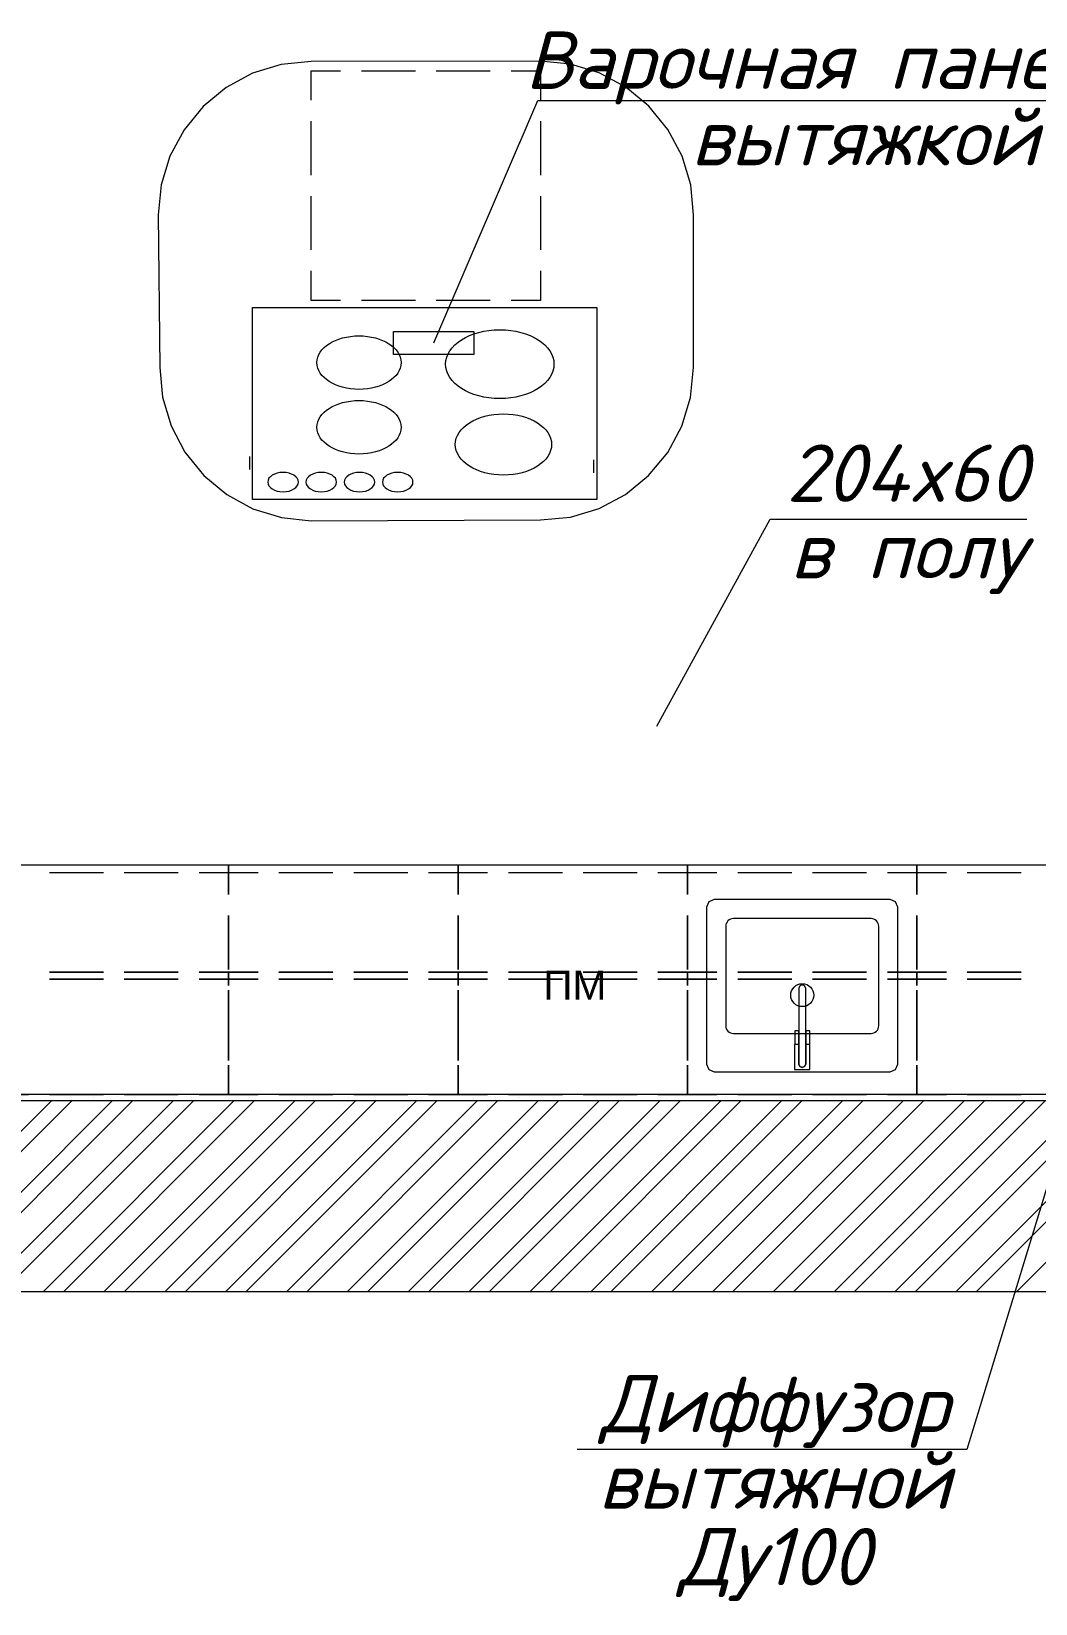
# Model space of a CAD drawing. Header units: millimetres. Extents: x 3082 to 230946, y 1570 to 312844.
# Drawn here: x 44619 to 47245, y 102051 to 106160 of the extents above; entities that cross this region are included whole.
import ezdxf
from ezdxf import colors
from ezdxf.entities.mleader import LeaderData, LeaderLine
from ezdxf.math import Vec2, Vec3

# ---------------------------------------------------------------- set-up
doc = ezdxf.new("R2010")
doc.units = ezdxf.units.MM
doc.layers.add('A_K1', color=14, linetype='Continuous', lineweight=0)
doc.layers.add('Двери', color=7, linetype='Continuous', lineweight=13)
doc.layers.add('PDF2_!штукатурка', color=7, linetype='Continuous')
doc.layers.add('PDF2_Text', color=7, linetype='Continuous')
doc.layers.add('PDF2_02_01 Стены несущие', color=8, linetype='Continuous', true_color=0x7e7e7e)
doc.layers.add('PDF2_04_1 Мебель', color=253, linetype='Continuous', true_color=0xaaaaaa)
doc.styles.add('ls_200', font='isocpeui.ttf', dxfattribs={"height": 200})
doc.styles.add('PDF Arial', font='arial.ttf')

# ---------------------------------------------------------------- blocks, each defined once
blk = doc.blocks.new('_None')
blk = doc.blocks.new('ереьтекркер')
at = {"layer": 'PDF2_!штукатурка', "lineweight": 15}
blk.add_lwpolyline([(440, 857), (330, 857), (330, 842), (500, 842), (500, 515), (500, 500), (5138, 500), (5138, 515), (515, 515), (515, 842), (515, 857), (455, 857)], dxfattribs=at)
at = {"layer": 'PDF2_!штукатурка', "color": 8, "lineweight": 15, "true_color": 0x7e7e7e}
for points in [[(1655.4, 514.1), (1655.4, 514.1)], [(1669.4, 508), (1669.4, 508)], [(1742.6, 504.9), (1742.6, 504.9)], [(1780.7, 508), (1780.7, 508)], [(2074.5, 514), (2074.5, 514)], [(2226.2, 508), (2226.2, 508)], [(2245.2, 505.4), (2245.2, 505.4)], [(2337.6, 508), (2337.6, 508)], [(2577.1, 514.4), (2577.1, 514.4)], [(2664.3, 505.2), (2664.3, 505.2)], [(2783.1, 508), (2783.1, 508)], [(2894.5, 508), (2894.5, 508)], [(2996.3, 514.2), (2996.3, 514.2)], [(3167, 505.6), (3167, 505.6)], [(3340, 508), (3340, 508)], [(3451.3, 508), (3451.3, 508)], [(3498.9, 514.7), (3498.9, 514.7)], [(3586.1, 505.4), (3586.1, 505.4)], [(3896.8, 508), (3896.8, 508)], [(3918, 514.5), (3918, 514.5)], [(4008.2, 508), (4008.2, 508)], [(4088.8, 505.9), (4088.8, 505.9)]]:
    blk.add_lwpolyline(points, dxfattribs=at)
at = {"layer": 'PDF2_02_01 Стены несущие', "color": 7, "lineweight": 15}
blk.add_lwpolyline([(5238, 0), (5238, -583), (4738, -583), (4738, 0), (500, 0), (500, 500), (5238, 500)], close=True, dxfattribs=at)
at = {"layer": 'PDF2_02_01 Стены несущие', "lineweight": 15}
for points in [[(1060.7, 0), (1560.6, 500)], [(1113.7, 0), (1613.7, 500)], [(1219.7, 0), (1719.7, 500)], [(1272.8, 0), (1772.8, 500)], [(1378.8, 0), (1878.8, 500)], [(1431.9, 0), (1931.9, 500)], [(1537.9, 0), (2037.9, 500)], [(1591, 0), (2091, 500)], [(1697, 0), (2197, 500)], [(1750.1, 0), (2250.1, 500)], [(1856.1, 0), (2356.1, 500)], [(1909.2, 0), (2409.2, 500)], [(2015.2, 0), (2515.2, 500)], [(2068.3, 0), (2568.3, 500)], [(2174.3, 0), (2674.3, 500)], [(2227.4, 0), (2727.4, 500)], [(2333.4, 0), (2833.4, 500)], [(2386.5, 0), (2886.5, 500)], [(2492.5, 0), (2992.6, 500)], [(2545.6, 0), (3045.6, 500)], [(2651.6, 0), (3151.7, 500)], [(2704.7, 0), (3204.7, 500)], [(2810.7, 0), (3310.8, 500)], [(2863.8, 0), (3363.8, 500)], [(2969.9, 0), (3469.9, 500)], [(3022.9, 0), (3522.9, 500)], [(3129, 0), (3629, 500)], [(3182, 0), (3682, 500)], [(3288.1, 0), (3788.1, 500)], [(3341.1, 0), (3841.1, 500)], [(3447.2, 0), (3947.2, 500)], [(3500.2, 0), (4000.2, 500)], [(3606.3, 0), (4106.3, 500)], [(3659.3, 0), (4159.3, 500)], [(3765.4, 0), (4265.4, 500)], [(3818.4, 0), (4318.4, 500)], [(3924.5, 0), (4424.5, 500)], [(3977.5, 0), (4477.5, 500)], [(4083.6, 0), (4583.6, 500)]]:
    blk.add_lwpolyline(points, dxfattribs=at)
at = {"layer": 'PDF2_04_1 Мебель', "lineweight": 5}
for points in [[(1839.3, 2814.6), (1843.3, 2415.2), (1850.5, 2337.5), (1872.7, 2262.8), (1909.1, 2193.7), (1958.3, 2133.2), (2018.3, 2083.3), (2086.9, 2046.2), (2161.4, 2023.1), (2239, 2015), (2839, 2016.9), (2916.9, 2024.4), (2991.8, 2046.9), (3060.9, 2083.6), (3121.5, 2133.1), (3171.3, 2193.5), (3208.3, 2262.4), (3231.2, 2337.2), (3239.1, 2415), (3239.1, 2814.6), (3231.5, 2892.8), (3208.8, 2968), (3171.9, 3037.4), (3122.2, 3098.2), (3061.6, 3148.2), (2992.3, 3185.3), (2917.2, 3208.3), (2839, 3216.1), (2239, 3214.6), (2161, 3206.9), (2086, 3184.1), (2016.9, 3147.2), (1956.3, 3097.4), (1906.6, 3036.8), (1869.6, 2967.7), (1846.9, 2892.6)], [(2085.6, 2572.1), (2985.7, 2572.1), (2985.7, 2070.1), (2085.6, 2070.1)], [(3753.1, 1025), (3293.1, 1025), (3278.9, 1019.2), (3273.1, 1005), (3273.1, 595), (3278.9, 580.9), (3293.1, 575), (3753.1, 575), (3767.2, 580.9), (3773.1, 595), (3773.1, 1005), (3767.2, 1019.2)], [(2023, 983.4), (2023, 842.3)], [(2623, 983.4), (2623, 842.3)], [(3223.1, 842.3), (3223.1, 983.4)], [(3823.1, 842.3), (3823.1, 983.4)], [(1695.8, 835), (1554.7, 835)], [(1891.4, 835), (1750.3, 835)], [(2023, 800.1), (2023, 835), (1945.9, 835), (2023, 835)], [(2023, 835), (2023, 800.1), (2023, 835), (2100.2, 835)], [(2295.8, 835), (2154.7, 835)], [(2491.4, 835), (2350.3, 835)], [(2623, 800.1), (2623, 835), (2545.9, 835), (2623, 835)], [(2623, 835), (2623, 800.1), (2623, 835), (2700.2, 835)], [(2895.8, 835), (2754.7, 835)], [(3091.4, 835), (2950.3, 835)], [(3223.1, 800.1), (3223.1, 835), (3145.9, 835), (3223.1, 835)], [(3223.1, 835), (3223.1, 800.1), (3223.1, 835), (3300.2, 835)], [(3495.8, 835), (3354.7, 835)], [(3691.4, 835), (3550.3, 835)], [(3823.1, 800.1), (3823.1, 835), (3745.9, 835), (3823.1, 835)], [(3823.1, 835), (3823.1, 800.1), (3823.1, 835), (3900.2, 835)], [(4095.8, 835), (3954.7, 835)], [(1695.8, 817), (1554.7, 817)], [(1891.4, 817), (1750.3, 817)], [(2100.2, 817), (2023, 817), (1945.9, 817), (2023, 817)], [(2023, 787.8), (2023, 646.7)], [(2295.8, 817), (2154.7, 817)], [(2491.4, 817), (2350.3, 817)], [(2700.2, 817), (2623, 817), (2545.9, 817), (2623, 817)], [(2623, 787.8), (2623, 646.7)], [(2895.8, 817), (2754.7, 817)], [(3091.4, 817), (2950.3, 817)], [(3300.2, 817), (3223.1, 817), (3145.9, 817), (3223.1, 817)], [(3223.1, 646.7), (3223.1, 787.8)], [(3495.8, 817), (3354.7, 817)], [(3532.1, 792.9), (3529.4, 799.3), (3523, 801.9), (3516.7, 799.3), (3514.1, 792.9), (3514.1, 595), (3516.7, 588.7), (3523.1, 586), (3529.4, 588.7), (3532.1, 595)], [(3691.4, 817), (3550.3, 817)], [(3900.2, 817), (3823.1, 817), (3745.9, 817), (3823.1, 817)], [(4095.8, 817), (3954.7, 817)], [(2023, 745.6), (2023, 604.5)], [(2023, 745.6), (2023, 604.5)], [(2623, 745.6), (2623, 604.5)], [(2623, 745.6), (2623, 604.5)], [(3223.1, 745.6), (3223.1, 604.5)], [(3223.1, 745.6), (3223.1, 604.5)], [(3823.1, 745.6), (3823.1, 604.5)], [(3823.1, 745.6), (3823.1, 604.5)], [(3503.4, 682), (3503.4, 647), (3514.1, 647), (3514.1, 682)], [(3542.8, 682), (3532.1, 682), (3532.1, 647), (3542.8, 647)], [(3543, 646), (3532.1, 646), (3532.1, 595), (3529.4, 588.7), (3523.1, 586), (3516.7, 588.7), (3514.1, 595), (3514.1, 646), (3503.1, 646), (3503.1, 581), (3543, 581)], [(3145.9, 515), (3223.1, 515), (3223.1, 592.2), (3223.1, 515), (3300.2, 515), (3223.1, 515), (3223.1, 550), (3223.1, 515)], [(1554.7, 515), (1695.8, 515)], [(1750.3, 515), (1891.4, 515)], [(2154.7, 515), (2295.8, 515)], [(2350.3, 515), (2491.4, 515)], [(2754.7, 515), (2895.8, 515)], [(2950.3, 515), (3091.4, 515)], [(3354.7, 515), (3495.8, 515)], [(3550.3, 515), (3691.4, 515)], [(3954.7, 515), (4095.8, 515)]]:
    blk.add_lwpolyline(points, close=True, dxfattribs=at)
for points in [[(2239, 3113.6), (2239, 3190.8), (2316.1, 3190.8)], [(2370.6, 3190.8), (2511.8, 3190.8)], [(2566.3, 3190.8), (2707.4, 3190.8)], [(2761.9, 3190.8), (2839.1, 3190.8), (2839.1, 3113.6)], [(2239, 2918), (2239, 3059.1)], [(2839.1, 3059.1), (2839.1, 2918)], [(2239, 2722.4), (2239, 2863.5)], [(2839.1, 2863.5), (2839.1, 2722.4)], [(2316.1, 2590.8), (2239, 2590.8), (2239, 2667.9)], [(2839.1, 2667.9), (2839.1, 2590.8), (2761.9, 2590.8)], [(2511.8, 2590.8), (2370.6, 2590.8)], [(2707.4, 2590.8), (2566.3, 2590.8)], [(2078.3, 2148.7), (2078.3, 2182.5)], [(2978.4, 2140.1), (2978.4, 2173.8)], [(2100.2, 1115), (2023, 1115), (2023, 1037.9), (2023, 1115), (1423, 1115), (1423, 1037.9)], [(1695.8, 1115), (1554.7, 1115)], [(1891.4, 1115), (1750.3, 1115)], [(2700.2, 1115), (2623, 1115), (2623, 1037.9), (2623, 1115), (2023, 1115), (1945.9, 1115)], [(2295.8, 1115), (2154.7, 1115)], [(2491.4, 1115), (2350.3, 1115)], [(3300.2, 1115), (3223.1, 1115), (2623, 1115), (2545.9, 1115)], [(2895.8, 1115), (2754.7, 1115)], [(3091.4, 1115), (2950.3, 1115)], [(3823.1, 1115), (3223.1, 1115), (3223.1, 1037.9), (3223.1, 1115), (3145.9, 1115)], [(3495.8, 1115), (3354.7, 1115)], [(3691.4, 1115), (3550.3, 1115)], [(3900.2, 1115), (3823.1, 1115), (3823.1, 1037.9), (3823.1, 1115), (3745.9, 1115)], [(4423.1, 1115), (3823.1, 1115)], [(4095.8, 1115), (3954.7, 1115)], [(1695.8, 1095), (1554.7, 1095)], [(1891.4, 1095), (1750.3, 1095)], [(2100.2, 1095), (2023, 1095), (1945.9, 1095)], [(2295.8, 1095), (2154.7, 1095)], [(2491.4, 1095), (2350.3, 1095)], [(2700.2, 1095), (2623, 1095), (2545.9, 1095)], [(2895.8, 1095), (2754.7, 1095)], [(3091.4, 1095), (2950.3, 1095)], [(3300.2, 1095), (3223.1, 1095), (3145.9, 1095)], [(3495.8, 1095), (3354.7, 1095)], [(3691.4, 1095), (3550.3, 1095)], [(3823.1, 1095), (3745.9, 1095)], [(3900.2, 1095), (3823.1, 1095)], [(4095.8, 1095), (3954.7, 1095)], [(3823.1, 646.7), (3823.1, 787.8), (3823.1, 646.6)], [(3823.1, 592.1), (3823.1, 515), (3223.1, 515), (2623, 515), (2545.9, 515), (2623, 515), (2623, 550), (2623, 515), (2623, 592.2), (2623, 515), (2700.2, 515), (2623, 515), (2023, 515), (2023, 550), (2023, 515), (2023, 550), (2023, 515), (2023, 592.2), (2023, 515), (2100.2, 515), (2023, 515), (2100.2, 515)], [(3900.2, 515), (3823.1, 515), (3745.9, 515), (3823.1, 515), (3823.1, 592.2)], [(1945.9, 515), (2023, 515), (1945.9, 515), (2023, 515), (1423, 515), (1500.2, 515), (1423, 515), (1423, 550), (1423, 515), (1500.2, 515)], [(2700.2, 515), (2623, 515), (2623, 550), (2623, 515), (2545.9, 515)], [(3300.2, 515), (3223.1, 515), (3223.1, 550), (3223.1, 515), (3145.9, 515)], [(4346, 515), (4423.1, 515), (3823.1, 515), (3900.2, 515), (3823.1, 515), (3823.1, 550), (3823.1, 515), (3823.1, 550), (3823.1, 515), (3745.9, 515)], [(1695.8, 515), (1554.7, 515)], [(1891.4, 515), (1750.3, 515)], [(2295.8, 515), (2154.7, 515)], [(2491.4, 515), (2350.3, 515)], [(2895.8, 515), (2754.7, 515)], [(3091.4, 515), (2950.3, 515)], [(3495.8, 515), (3354.7, 515)], [(3691.4, 515), (3550.3, 515)], [(4095.8, 515), (3954.7, 515)]]:
    blk.add_lwpolyline(points, dxfattribs=at)
blk.add_lwpolyline([(3323.1, 695, 0.414375), (3343.1, 675), (3703.1, 675, 0.414375), (3723.1, 695), (3723.1, 955, 0.414375), (3703.1, 975), (3343.1, 975, 0.414375), (3323.1, 955)], format="xyb", close=True, dxfattribs=at)
blk.add_circle((3523.1, 775), 30, dxfattribs=at)
for points in [[(2590.7, 2424.1), (2590.7, 2473.8), (2654.1, 2514.1), (2732.3, 2514.1)], [(2732.3, 2514.1), (2810.5, 2514.1), (2874, 2473.8), (2874, 2424.1)], [(2254, 2428.1), (2254, 2466.7), (2303.3, 2498.1), (2364.1, 2498.1)], [(2364.1, 2498.1), (2425, 2498.1), (2474.3, 2466.7), (2474.3, 2428.1)], [(2364.1, 2358.1), (2303.3, 2358.1), (2254, 2389.4), (2254, 2428.1)], [(2474.3, 2428.1), (2474.3, 2389.4), (2425, 2358.1), (2364.1, 2358.1)], [(2732.3, 2334.1), (2654.1, 2334.1), (2590.7, 2374.4), (2590.7, 2424.1)], [(2874, 2424.1), (2874, 2374.4), (2810.5, 2334.1), (2732.3, 2334.1)], [(2254, 2259.1), (2254, 2297.7), (2303.3, 2329.1), (2364.1, 2329.1)], [(2364.1, 2329.1), (2425, 2329.1), (2474.3, 2297.7), (2474.3, 2259.1)], [(2615.9, 2214.1), (2615.9, 2258.3), (2672.2, 2294.1), (2741.8, 2294.1)], [(2741.8, 2294.1), (2811.3, 2294.1), (2867.7, 2258.3), (2867.7, 2214.1)], [(2364.1, 2189.1), (2303.3, 2189.1), (2254, 2220.4), (2254, 2259.1)], [(2474.3, 2259.1), (2474.3, 2220.4), (2425, 2189.1), (2364.1, 2189.1)], [(2741.8, 2134.1), (2672.2, 2134.1), (2615.9, 2169.9), (2615.9, 2214.1)], [(2867.7, 2214.1), (2867.7, 2169.9), (2811.3, 2134.1), (2741.8, 2134.1)], [(2165.6, 2141.2), (2143.5, 2141.2), (2125.6, 2129.8), (2125.6, 2115.8)], [(2205.5, 2115.8), (2205.5, 2129.8), (2187.6, 2141.2), (2165.6, 2141.2)], [(2265.5, 2141.2), (2243.4, 2141.2), (2225.5, 2129.8), (2225.5, 2115.8)], [(2305.5, 2115.8), (2305.5, 2129.8), (2287.6, 2141.2), (2265.5, 2141.2)], [(2365.4, 2141.2), (2343.3, 2141.2), (2325.4, 2129.8), (2325.4, 2115.8)], [(2405.4, 2115.8), (2405.4, 2129.8), (2387.5, 2141.2), (2365.4, 2141.2)], [(2465.3, 2141.2), (2443.2, 2141.2), (2425.3, 2129.8), (2425.3, 2115.8)], [(2505.3, 2115.8), (2505.3, 2129.8), (2487.4, 2141.2), (2465.3, 2141.2)], [(2125.6, 2115.8), (2125.6, 2101.8), (2143.5, 2090.4), (2165.6, 2090.4)], [(2165.6, 2090.4), (2187.6, 2090.4), (2205.5, 2101.8), (2205.5, 2115.8)], [(2225.5, 2115.8), (2225.5, 2101.8), (2243.4, 2090.4), (2265.5, 2090.4)], [(2265.5, 2090.4), (2287.6, 2090.4), (2305.5, 2101.8), (2305.5, 2115.8)], [(2325.4, 2115.8), (2325.4, 2101.8), (2343.3, 2090.4), (2365.4, 2090.4)], [(2365.4, 2090.4), (2387.5, 2090.4), (2405.4, 2101.8), (2405.4, 2115.8)], [(2425.3, 2115.8), (2425.3, 2101.8), (2443.2, 2090.4), (2465.3, 2090.4)], [(2465.3, 2090.4), (2487.4, 2090.4), (2505.3, 2101.8), (2505.3, 2115.8)]]:
    blk.add_open_spline(points, degree=3, dxfattribs=at)
at = {"layer": 'PDF2_Text', "color": 253, "true_color": 0xaaaaaa, "insert": (2845.8, 762.8), "char_height": 76.24, "attachment_point": 7, "style": 'PDF Arial'}
blk.add_mtext('ПМ', dxfattribs=at)

msp = doc.modelspace()

# ---------------------------------------------------------------- linework, layer by layer
at = {"layer": 'A_K1', "color": 5}
msp.add_lwpolyline([(45566.1, 105376), (45776.1, 105376), (45776.1, 105316), (45566.1, 105316)], close=True, dxfattribs=at)

# ---------------------------------------------------------------- leaders
at = {"layer": 'Двери'}
ml = msp.add_multileader_mtext('Standard', dxfattribs=at)
ml.set_content('204x60\\Pв полу', color=256, style='ls_200')
ml.set_leader_properties(color=256, linetype='ByLayer', lineweight=-1)
ml.set_arrow_properties(name='NONE')
ml.build(insert=Vec2(0, 0))
ml.multileader.update_dxf_attribs({"text_left_attachment_type": 6, "text_right_attachment_type": 6})
ctx = ml.context
ctx.base_point, ctx.char_height, ctx.landing_gap_size, ctx.plane_origin = Vec3(46558.8, 104885.6), 150, 20, Vec3(46523.8, 102712.6)
ctx.left_attachment, ctx.right_attachment, ctx.text_align_type = 6, 6, 1
notes = []
notes.append((ctx, [(0, (1, 1, 0), (46550.8, 104885.6), (1, 0), 8, [(0, [(46254.5, 104344.2)], 0, [])])]))
ctx.mtext.insert, ctx.mtext.width, ctx.mtext.alignment, ctx.mtext.line_spacing_factor, ctx.mtext.flow_direction = Vec3(46909, 105080.6), 636.611, 2, 0.8, 5
ctx.mtext.has_bg_fill, ctx.mtext.bg_color, ctx.mtext.bg_scale_factor, ctx.mtext.bg_transparency, ctx.mtext.use_window_bg_color = 1, -1073741824, 1, 0, 1
ml = msp.add_multileader_mtext('Standard', dxfattribs=at)
ml.set_content('Диффузор вытяжной Ду100', color=256, style='ls_200')
ml.set_leader_properties(color=256, linetype='ByLayer', lineweight=-1)
ml.set_arrow_properties(name='NONE')
ml.build(insert=Vec2(0, 0))
ml.multileader.update_dxf_attribs({"text_left_attachment_type": 6, "text_right_attachment_type": 6})
ctx = ml.context
ctx.base_point, ctx.char_height, ctx.landing_gap_size, ctx.plane_origin = Vec3(46067.8, 102454.1), 150, 20, Vec3(45645.5, 100083.6)
ctx.left_attachment, ctx.right_attachment, ctx.text_align_type = 6, 6, 1
notes.append((ctx, [(1, (1, 1, 0), (47064.7, 102454.1), (-1, 0), 8, [(0, [(47554.7, 104058.6)], 0, [])])]))
ctx.mtext.insert, ctx.mtext.width, ctx.mtext.alignment, ctx.mtext.line_spacing_factor, ctx.mtext.flow_direction = Vec3(46562.2, 102649.1), 980.424, 2, 0.8, 5
ctx.mtext.has_bg_fill, ctx.mtext.bg_color, ctx.mtext.bg_scale_factor, ctx.mtext.bg_transparency, ctx.mtext.use_window_bg_color = 1, -1073741824, 1, 0, 1
for ctx, leaders in notes:
    for number, flags, end, landing, length, lines in leaders:
        leader = LeaderData()
        leader.index, (leader.has_last_leader_line, leader.has_dogleg_vector, leader.attachment_direction) = number, flags
        leader.last_leader_point, leader.dogleg_vector, leader.dogleg_length = Vec3(end), Vec3(landing), length
        for number, points, colour, breaks in lines:
            line = LeaderLine()
            line.index, line.vertices, line.color, line.breaks = number, Vec3.list(points), colors.encode_raw_color(colour), breaks
            leader.lines.append(line)
        ctx.leaders.append(leader)

# ---------------------------------------------------------------- next in the draw order: leaders
ml = msp.add_multileader_mtext('Standard', dxfattribs=at)
ml.set_content('Варочная панель с вытяжкой', color=256, style='ls_200')
ml.set_leader_properties(color=256, linetype='ByLayer', lineweight=-1)
ml.set_arrow_properties(name='NONE')
ml.build(insert=Vec2(0, 0))
ml.multileader.update_dxf_attribs({"text_left_attachment_type": 6, "text_right_attachment_type": 6})
ctx = ml.context
ctx.base_point, ctx.char_height, ctx.landing_gap_size, ctx.plane_origin = Vec3(45951.5, 105979.9), 150, 20, Vec3(45916.5, 103806.9)
ctx.left_attachment, ctx.right_attachment, ctx.text_align_type = 6, 6, 1
notes = []
notes.append((ctx, [(0, (1, 1, 0), (45943.5, 105979.9), (1, 0), 8, [(0, [(45671.1, 105346)], 0, [])])]))
ctx.mtext.insert, ctx.mtext.width, ctx.mtext.alignment, ctx.mtext.line_spacing_factor, ctx.mtext.flow_direction = Vec3(46798.2, 106159.9), 1803.867, 2, 0.8, 5
ctx.mtext.has_bg_fill, ctx.mtext.bg_color, ctx.mtext.bg_scale_factor, ctx.mtext.bg_transparency, ctx.mtext.use_window_bg_color = 1, -1073741824, 1, 0, 1
for ctx, leaders in notes:
    for number, flags, end, landing, length, lines in leaders:
        leader = LeaderData()
        leader.index, (leader.has_last_leader_line, leader.has_dogleg_vector, leader.attachment_direction) = number, flags
        leader.last_leader_point, leader.dogleg_vector, leader.dogleg_length = Vec3(end), Vec3(landing), length
        for number, points, colour, breaks in lines:
            line = LeaderLine()
            line.index, line.vertices, line.color, line.breaks = number, Vec3.list(points), colors.encode_raw_color(colour), breaks
            leader.lines.append(line)
        ctx.leaders.append(leader)

# ---------------------------------------------------------------- next in the draw order: block references
at = {"color": 5}
msp.add_blockref('ереьтекркер', (43111.6, 102866.4), dxfattribs=at)

doc.saveas('drawing.dxf')
